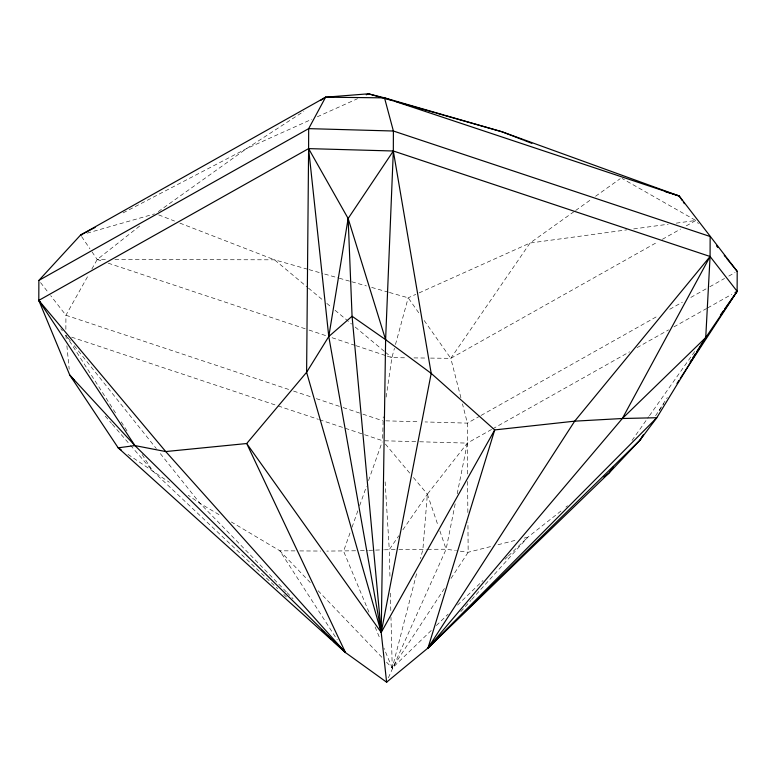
<?xml version="1.0" encoding="UTF-8"?>
<svg xmlns="http://www.w3.org/2000/svg" width="776" height="776" viewBox="0 0 776 776"><rect width="100%" height="100%" fill="white"/><g stroke="black" fill="none" stroke-linecap="round" stroke-linejoin="round"><path stroke-width="0.58" stroke-dasharray="3.88 2.91" d="M65.873 329.354L65.921 315.25L88.891 274.306M382.616 438.372L383.257 416.799M491.567 429.477L467.327 443.115L427.372 494.186L422.901 549.311L420.495 558.633M386.138 397.079L391.899 357.649L394.45 348.298M388.378 677.797L446.122 549.224L455.308 503.246M457.2 493.808L467.327 443.115L467.394 423.133L462.467 403.889M416.586 573.774L392.249 668.117L385.216 660.783M395.469 344.554L408.195 297.809L415.81 294.385M350.015 532.966L343.574 551.193L369.531 613.554M352.023 527.273L358.056 510.191M359.666 505.632L366.514 486.28M368.522 480.587L382.199 441.864M91.83 269.078L97.204 259.504L140.883 225.098M655.604 415.79L667.321 397.506M659.144 410.805L663.771 403.714M444.396 588.538L392.249 668.117L383.897 648.076M450.992 578.469L468.161 552.269L467.928 522.287M460.915 397.816L450.798 358.337L530.057 243.014L574.677 211.179M389.94 576.228L389.271 549.631L398.796 535.77M402.88 529.833L427.372 494.186L413.385 477.482M632.023 440.428L648.726 416.731M649.425 415.742L696.062 349.588M460.769 611.643L470.916 600.382M471.692 599.518L527.874 537.176L562.542 509.774M431.233 630.471L392.249 668.117L390.968 617.337M436.325 625.563L448.188 614.107M457.51 605.105L482.944 580.555M504.982 559.273L507.523 556.819M508.377 555.994L527.874 537.176L524.139 538.117M565.927 507.097L567.615 505.758M158.285 211.606L246.574 148.604L303.872 111.317M575.627 210.5L591.768 198.986M595.561 196.27L620.247 178.664M430.554 358.095L450.798 358.337L657.544 242.025M662.326 239.328L680.513 229.095M686.256 225.864L695.83 220.481L698.419 223.653M480.043 416.014L467.394 423.133L425.035 421.94M481.101 415.422L657.107 316.404M669.746 309.294L682.395 302.174M690.824 297.431L707.693 287.945M709.798 286.761L724.551 278.458M728.771 276.091L735.095 272.531M492.624 428.885L629.627 351.8M637.009 347.658L668.621 329.868M673.898 326.9L706.567 308.518M707.625 307.926L731.865 294.288M123.112 212.886L246.574 148.604L311.855 119.252M317.297 116.798L357.552 98.697M419.069 292.921L530.057 243.014L626.756 229.871M87.125 233.169L154.502 213.904M490.548 546.614L468.161 552.269L456.56 550.669M498.017 544.723L516.67 540.009M633.672 228.93L668.204 224.235M676.265 223.139L695.83 220.481L622.129 178.509M355.602 550.776L326.783 551.086M360.413 550.611L367.63 550.368M368.833 550.33L383.257 549.835M384.459 549.796L397.681 549.553M398.883 549.544L426.383 549.301M427.547 549.301L446.122 549.224L455.405 550.514M92.004 251.851L97.204 259.504L108.281 259.524M114.935 259.533L274.539 259.815L307.956 269.32M294.958 550.892L279.855 550.795L231.326 521.967M299.788 550.921L320.653 551.047M387.292 356.116L391.899 357.649L406.624 357.814M413.986 357.901L426.868 358.056M385.856 420.834L419.738 421.785M384.721 440.787L416.499 441.68M419.67 441.767L467.327 443.115L467.569 474.301M308.993 269.611L322.574 273.472M324.659 274.064L338.229 277.924M339.277 278.225L349.724 281.193M351.809 281.785L366.427 285.937M371.646 287.421L388.349 292.174M389.397 292.474L408.195 297.809L418.846 312.941M97.204 259.504L103.644 261.648M108.252 263.18L307.17 329.431M309.013 330.043L326.512 335.872M332.031 337.705L355.059 345.378M355.98 345.679L386.37 355.806M288.643 389.426L65.921 315.25L50.702 295.656M293.59 391.075L312.398 397.341M316.356 398.66L341.1 406.896M343.079 407.555L361.888 413.821M362.877 414.151L382.675 420.747M71.586 337.143L277.022 405.557M278.167 405.945L318.335 419.321M319.489 419.7L382.607 440.719M158.624 214.874L174.581 221.063M179.896 223.119L274.539 259.815L307.548 287.333M219.026 514.653L200.072 503.401L188.19 495.243M127.991 454.387L169.372 482.332M308.46 288.1L323.136 300.322M326.803 303.387L331.381 307.199M335.057 310.264L351.557 324.019M355.224 327.074L384.566 351.528M385.478 352.294L391.899 357.649M130.465 445.269L152.542 470.79L277.633 588.635M283.793 594.445L286.441 596.938M286.295 591.846L200.072 503.401L159.352 452.379M287.139 592.709L293.056 598.781M310.293 582.572L279.855 550.795L337.259 639.822M318.102 590.72L382.102 657.524M105.245 416.111L111.55 423.395M112.336 424.307L129.679 444.357M385.4 444.066L410.582 474.136M66.193 338.753L65.853 335.232L71.13 341.847M74.147 345.621L156.335 448.606M40.556 282.59L48.452 292.756M60.78 328.704L62.468 330.877M424.171 320.507L450.798 358.337M81.616 236.564L89.929 248.795M65.853 335.232L116.041 413.715M121.25 421.863L128.418 433.076M142.115 454.484L152.542 470.79M375.089 626.911L380.191 639.162M427.372 494.186L438.304 526.293M439.876 530.881L446.122 549.224M66.891 345.786L69.2 369.23M385.129 481.867L389.271 549.631M390.367 593.155L390.852 612.507M467.618 481.498L467.86 512.684"/><path stroke-width="1.16" d="M38.868 280.417L38.8 300.399L69.772 375.099L118.175 447.83L345.456 652.538L386.613 682.191L427.993 648.008L609.053 473.011L639.977 440.167L656.797 417.73L705.733 337.579L737.132 291.33L737.2 271.348L679.204 196.008L502.091 131.804L384.508 97.863L368.435 93.809L325.61 97.184L80.568 235.041L38.868 280.417L308.673 128.632L393.393 131.018L710.147 236.505L710.079 256.487L705.733 337.579L696.625 351.8M320.672 100.395L325.61 97.184L384.508 97.863L393.393 131.018L393.325 151L385.614 339.665L381.21 632.421L386.613 682.191L386.972 681.318M325.61 97.184L308.673 128.632L308.605 148.614L348.133 218.493L352.071 316.249L385.614 339.665L431.194 373.372L494.719 429.914L427.993 648.008L656.797 417.73L622.352 418.506L574.696 421.164L494.719 429.914L381.21 632.421L328.781 336.532L348.133 218.493L393.325 151L710.079 256.487L737.132 291.33L680.29 378.407M434.24 641.083L427.993 648.008L622.352 418.506L710.079 256.487L574.696 421.164L427.993 648.008L639.977 440.167L643.275 435.103L639.977 440.167M334.01 641.752L345.456 652.538L246.7 443.532L381.21 632.421L352.071 316.249L328.781 336.532L306.607 372.286L246.7 443.532L165.724 451.554L134.927 445.589L118.175 447.83L121.124 449.799M690.106 361.955L691.416 359.928M692.716 357.901L695.315 353.837M676.982 383.47L678.971 380.424M613.224 467.084L609.053 473.011L603.971 477.017M720.429 315.027L723.213 311.069M724.6 309.1L737.132 291.33L735.027 292.513M622.352 418.506L705.733 337.579M90.947 229.638L80.568 235.041L82.44 234.498M91.985 229.095L95.099 227.475M366.262 94.788L368.435 93.809L384.101 98.261M385.139 98.552L392.452 100.638M396.633 101.821L399.756 102.713M401.852 103.305L435.258 112.801M436.306 113.102L443.62 115.178M444.658 115.478L502.091 131.804L523.354 140.049M665.604 191.788L671.046 193.476M671.958 193.757L679.204 196.008L682.327 200.596M384.508 97.863L679.204 196.008M524.421 140.456L531.861 143.347M321.671 630.131L324.32 632.624M327.841 635.942L331.362 639.259M74.506 380.56L69.772 375.099L134.927 445.589L345.456 652.538L343.7 649.813M338.695 645.603L345.456 652.538L165.724 451.554L38.8 300.399L308.605 148.614L393.325 151L431.194 373.372L381.21 632.421L306.607 372.286L308.605 148.614L328.781 336.532M716.51 245.905L717.81 247.495M724.27 255.44L725.56 257.031M726.86 258.621L729.44 261.803M730.09 262.598L737.2 271.348M39.925 301.845L38.8 300.399L134.927 445.589M683.365 202.129L684.403 203.661M348.133 218.493L385.614 339.665"/></g></svg>
